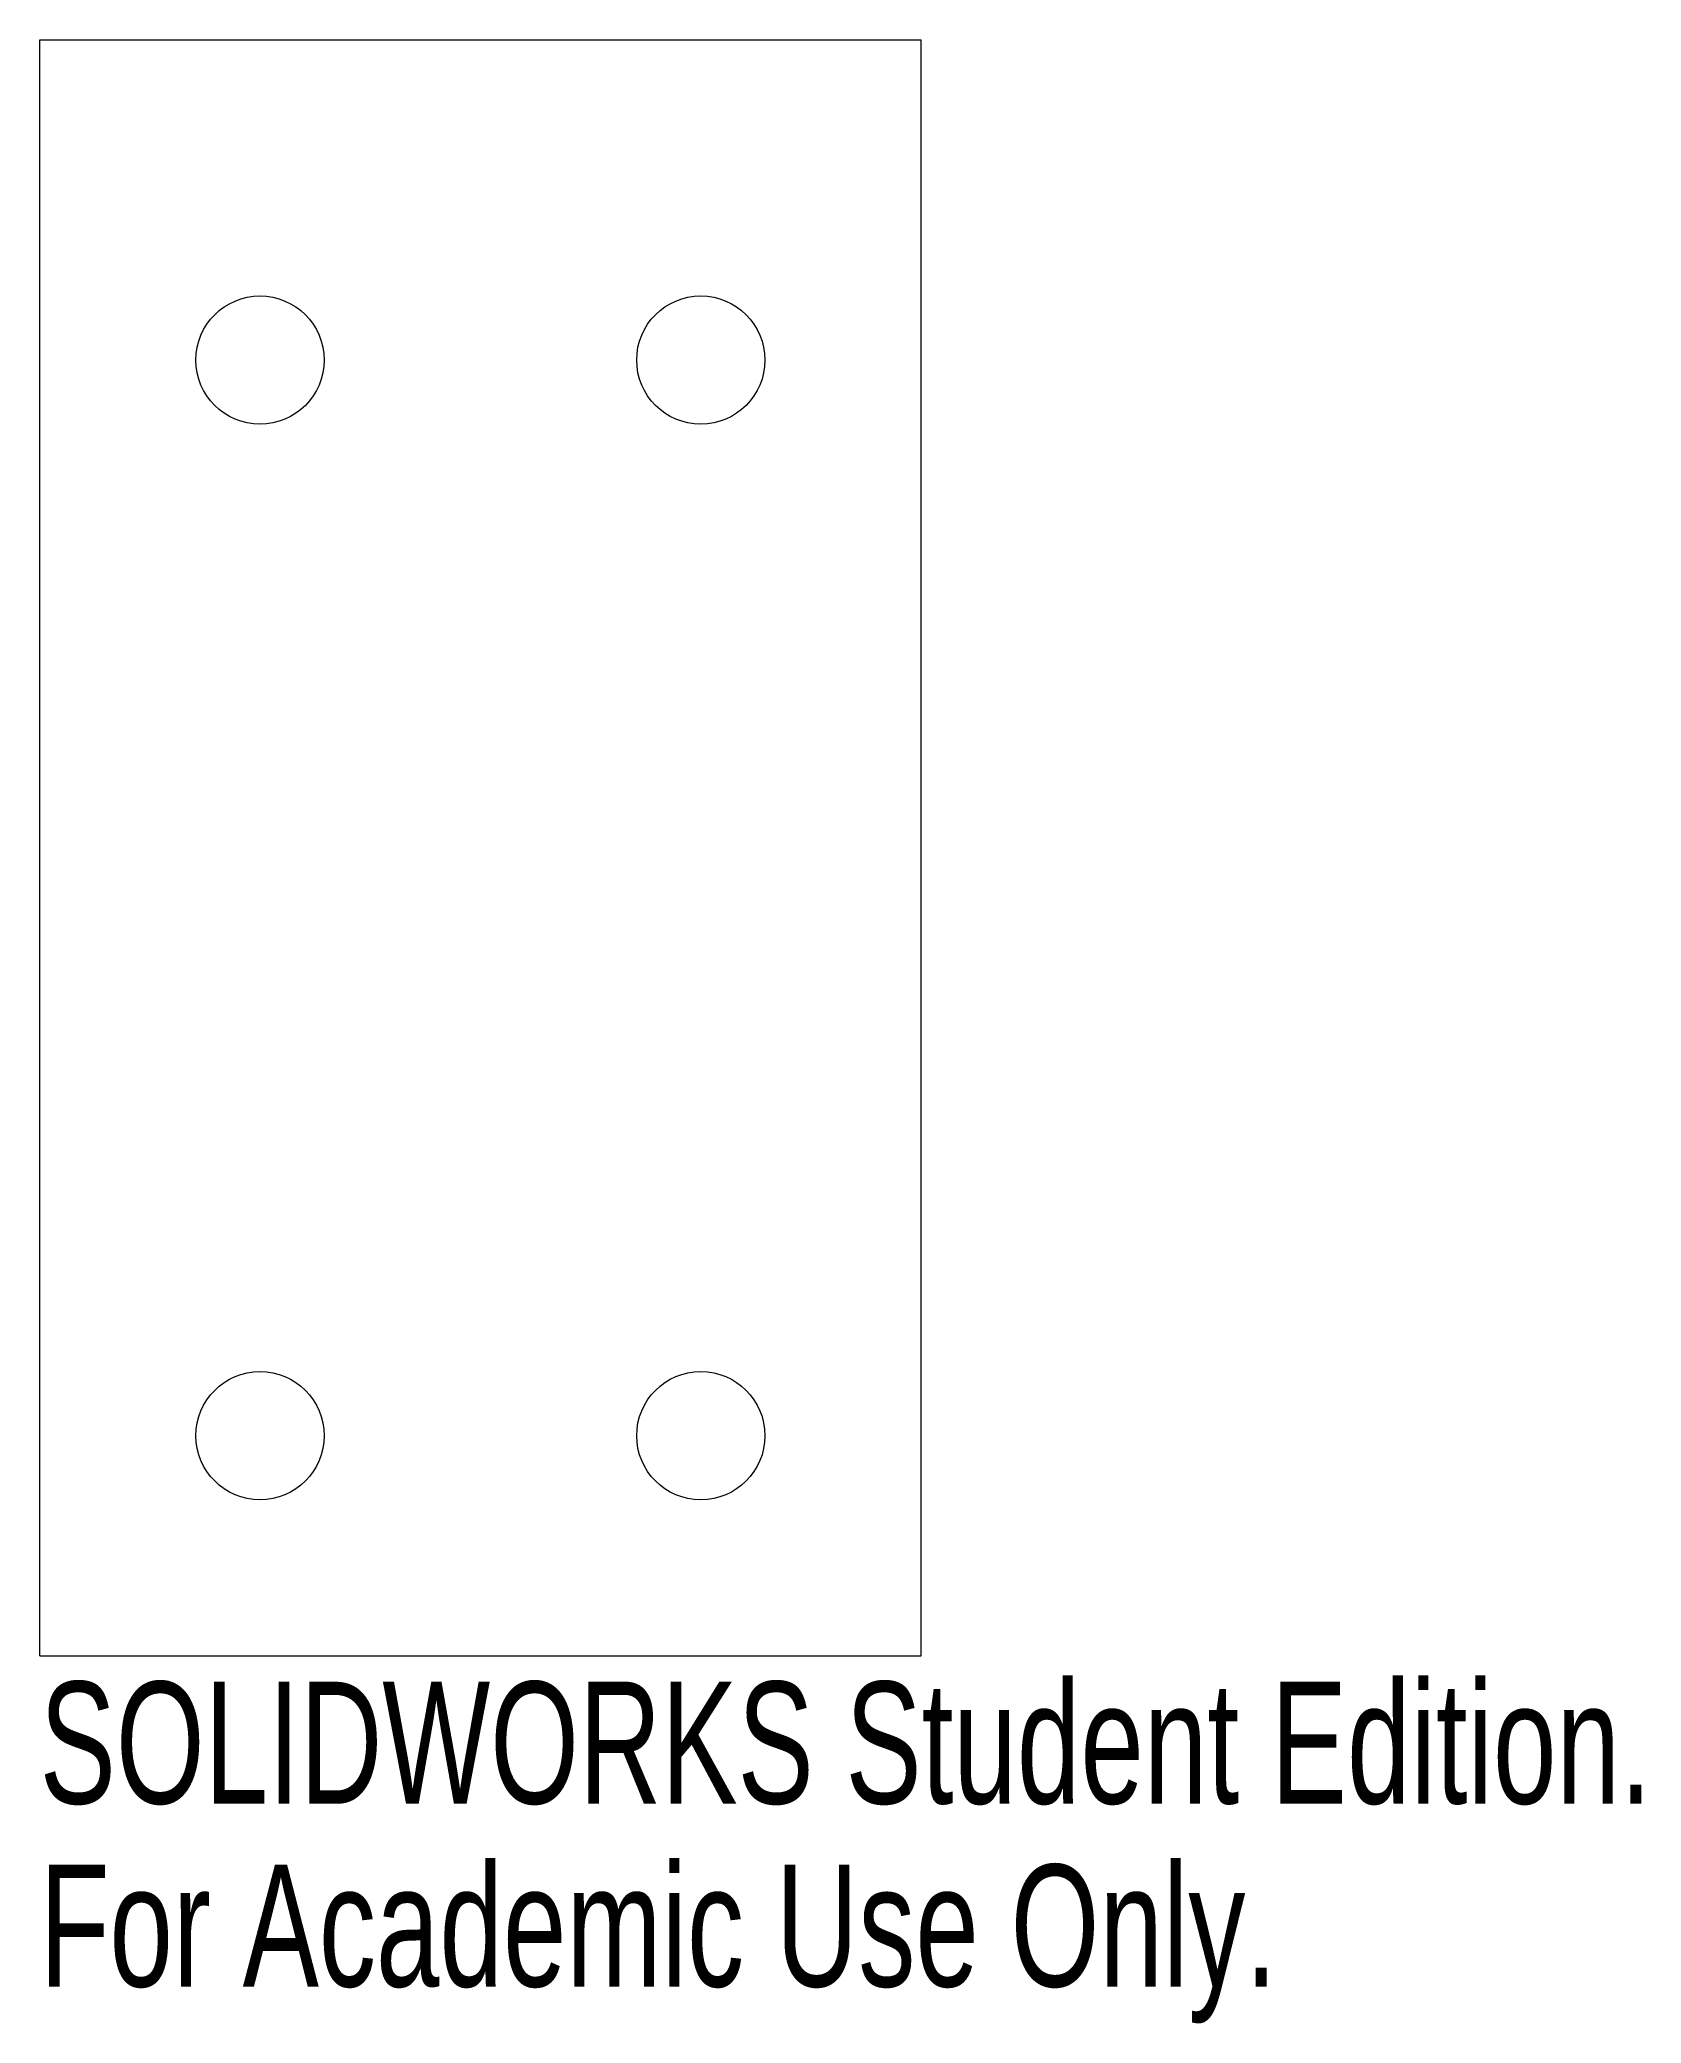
# Model space of a CAD drawing. Header units: inches. Extents: x -0.69 to 1.81, y -1.35 to 1.75.
import ezdxf

# ---------------------------------------------------------------- set-up
doc = ezdxf.new("R2010")
doc.units = ezdxf.units.IN
doc.header["$MEASUREMENT"] = 0
doc.styles.add('SLDTEXTSTYLE0', font='TXT', dxfattribs={"width": 0.7})

msp = doc.modelspace()

# ---------------------------------------------------------------- linework, layer by layer
at = {"color": 7, "linetype": 'Continuous', "lineweight": 15}
for p, q in [((-0.6875, -0.7723), (-0.6875, 1.75)), ((-0.6875, 1.75), (0.6875, 1.75)), ((0.6875, -0.7723), (0.6875, 1.75)), ((-0.6875, -0.7723), (0.6875, -0.7723))]:
    msp.add_line(p, q, dxfattribs=at)
for centre in [(-0.3438, 1.25), (0.3438, 1.25), (-0.3438, -0.4285), (0.3438, -0.4285)]:
    msp.add_circle(centre, 0.1, dxfattribs=at)

# ---------------------------------------------------------------- texts
at = {"color": 7, "linetype": 'Continuous', "char_height": 0.1903, "attachment_point": 1, "style": 'SLDTEXTSTYLE0'}
for s, insert in [('SOLIDWORKS Student Edition.', (-0.6875, -0.8124)), ('For Academic Use Only.', (-0.6875, -1.0979))]:
    msp.add_mtext(s, dxfattribs=dict(at, insert=insert))

doc.saveas('drawing.dxf')
